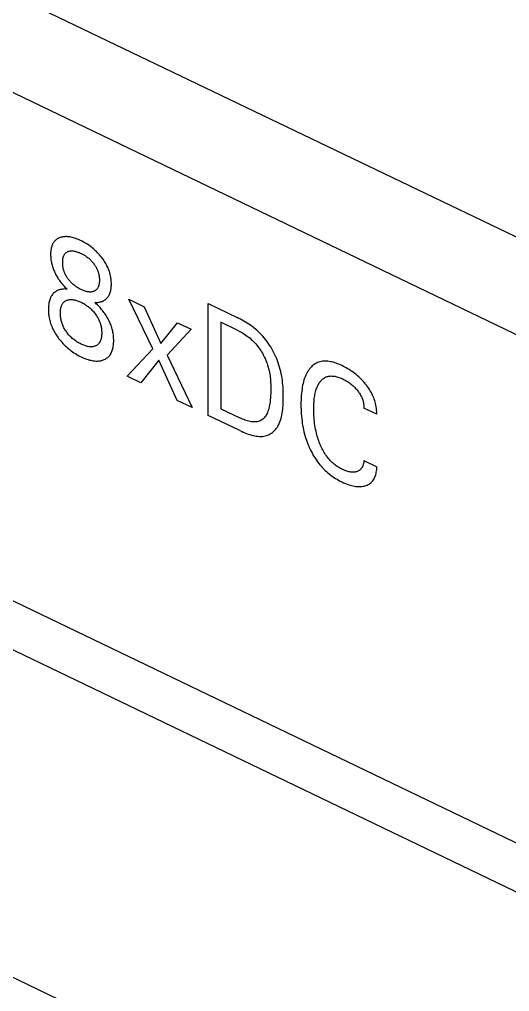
# Model space of a CAD drawing. Extents: x 0 to 420, y 0 to 297.
# Drawn here: x 180.81 to 188.68, y 165.08 to 180.69 of the extents above; entities that cross this region are included whole.
import ezdxf

# ---------------------------------------------------------------- set-up
doc = ezdxf.new("R2010")
doc.units = 0
doc.header["$LTSCALE"] = 23.1
doc.layers.add('40000_ISO', color=7, linetype='CONTINUOUS')

msp = doc.modelspace()

# ---------------------------------------------------------------- linework, layer by layer
at = {"layer": '40000_ISO', "color": 7, "linetype": 'CONTINUOUS'}
for p, q in [((210.729, 166.647), (157.318, 192.32)), ((210.089, 165.387), (156.678, 191.06)), ((210.089, 157.221), (156.678, 182.895)), ((209.769, 156.591), (156.358, 182.265)), ((151.879, 179.159), (205.29, 153.486)), ((181.504, 177.197), (181.49, 177.195)), ((181.518, 177.199), (181.504, 177.197)), ((181.532, 177.2), (181.518, 177.199)), ((181.546, 177.201), (181.532, 177.2)), ((181.561, 177.201), (181.546, 177.201)), ((181.578, 177.2), (181.561, 177.201)), ((181.596, 177.198), (181.578, 177.2)), ((181.615, 177.196), (181.596, 177.198)), ((181.633, 177.192), (181.615, 177.196)), ((181.324, 177.043), (181.32, 177.03)), ((181.328, 177.055), (181.324, 177.043)), ((181.333, 177.067), (181.328, 177.055)), ((181.338, 177.078), (181.333, 177.067)), ((181.343, 177.089), (181.338, 177.078)), ((181.349, 177.099), (181.343, 177.089)), ((181.355, 177.109), (181.349, 177.099)), ((181.362, 177.118), (181.355, 177.109)), ((181.369, 177.127), (181.362, 177.118)), ((181.377, 177.135), (181.369, 177.127)), ((181.385, 177.143), (181.377, 177.135)), ((181.393, 177.151), (181.385, 177.143)), ((181.403, 177.158), (181.393, 177.151)), ((181.412, 177.164), (181.403, 177.158)), ((181.422, 177.17), (181.412, 177.164)), ((181.432, 177.175), (181.422, 177.17)), ((181.442, 177.18), (181.432, 177.175)), ((181.453, 177.184), (181.442, 177.18)), ((181.464, 177.188), (181.453, 177.184)), ((181.477, 177.191), (181.464, 177.188)), ((181.49, 177.195), (181.477, 177.191)), ((181.652, 177.188), (181.633, 177.192)), ((181.671, 177.183), (181.652, 177.188)), ((181.691, 177.177), (181.671, 177.183)), ((181.712, 177.171), (181.691, 177.177)), ((181.732, 177.163), (181.712, 177.171)), ((181.753, 177.155), (181.732, 177.163)), ((181.774, 177.146), (181.753, 177.155)), ((181.795, 177.136), (181.774, 177.146)), ((181.815, 177.126), (181.795, 177.136)), ((181.836, 177.115), (181.815, 177.126)), ((181.857, 177.103), (181.836, 177.115)), ((181.877, 177.091), (181.857, 177.103)), ((181.898, 177.078), (181.877, 177.091)), ((181.918, 177.064), (181.898, 177.078)), ((181.937, 177.051), (181.918, 177.064)), ((181.956, 177.037), (181.937, 177.051)), ((181.308, 176.958), (181.307, 176.943)), ((181.307, 176.943), (181.307, 176.928)), ((181.307, 176.928), (181.307, 176.912)), ((181.307, 176.912), (181.307, 176.895)), ((181.307, 176.895), (181.308, 176.879)), ((181.31, 176.973), (181.308, 176.958)), ((181.312, 176.988), (181.31, 176.973)), ((181.314, 177.002), (181.312, 176.988)), ((181.317, 177.016), (181.314, 177.002)), ((181.32, 177.03), (181.317, 177.016)), ((181.512, 176.879), (181.515, 176.887)), ((181.515, 176.887), (181.519, 176.895)), ((181.519, 176.895), (181.522, 176.903)), ((181.522, 176.903), (181.526, 176.91)), ((181.526, 176.91), (181.531, 176.917)), ((181.531, 176.917), (181.535, 176.923)), ((181.535, 176.923), (181.54, 176.93)), ((181.54, 176.93), (181.546, 176.936)), ((181.546, 176.936), (181.553, 176.942)), ((181.553, 176.942), (181.56, 176.947)), ((181.56, 176.947), (181.567, 176.952)), ((181.567, 176.952), (181.575, 176.957)), ((181.575, 176.957), (181.583, 176.96)), ((181.583, 176.96), (181.591, 176.964)), ((181.591, 176.964), (181.6, 176.967)), ((181.6, 176.967), (181.61, 176.969)), ((181.61, 176.969), (181.619, 176.971)), ((181.619, 176.971), (181.629, 176.972)), ((181.629, 176.972), (181.639, 176.973)), ((181.639, 176.973), (181.649, 176.973)), ((181.649, 176.973), (181.66, 176.972)), ((181.66, 176.972), (181.671, 176.971)), ((181.671, 176.971), (181.682, 176.97)), ((181.682, 176.97), (181.694, 176.968)), ((181.694, 176.968), (181.705, 176.965)), ((181.705, 176.965), (181.717, 176.962)), ((181.717, 176.962), (181.73, 176.958)), ((181.73, 176.958), (181.743, 176.954)), ((181.743, 176.954), (181.756, 176.949)), ((181.756, 176.949), (181.768, 176.944)), ((181.768, 176.944), (181.782, 176.938)), ((181.782, 176.938), (181.795, 176.932)), ((181.795, 176.932), (181.808, 176.926)), ((181.808, 176.926), (181.821, 176.919)), ((181.821, 176.919), (181.834, 176.912)), ((181.834, 176.912), (181.847, 176.904)), ((181.847, 176.904), (181.859, 176.896)), ((181.859, 176.896), (181.872, 176.887)), ((181.872, 176.887), (181.884, 176.879)), ((181.974, 177.023), (181.956, 177.037)), ((181.993, 177.008), (181.974, 177.023)), ((182.011, 176.992), (181.993, 177.008)), ((182.029, 176.976), (182.011, 176.992)), ((182.045, 176.96), (182.029, 176.976)), ((182.062, 176.943), (182.045, 176.96)), ((182.078, 176.925), (182.062, 176.943)), ((182.094, 176.907), (182.078, 176.925)), ((182.11, 176.889), (182.094, 176.907)), ((182.125, 176.87), (182.11, 176.889)), ((181.308, 176.879), (181.309, 176.862)), ((181.309, 176.862), (181.31, 176.845)), ((181.31, 176.845), (181.312, 176.827)), ((181.312, 176.827), (181.315, 176.81)), ((181.315, 176.81), (181.318, 176.792)), ((181.318, 176.792), (181.322, 176.774)), ((181.322, 176.774), (181.326, 176.758)), ((181.326, 176.758), (181.33, 176.741)), ((181.33, 176.741), (181.335, 176.724)), ((181.5, 176.812), (181.501, 176.824)), ((181.5, 176.799), (181.5, 176.812)), ((181.5, 176.786), (181.5, 176.799)), ((181.5, 176.773), (181.5, 176.786)), ((181.5, 176.76), (181.5, 176.773)), ((181.501, 176.747), (181.5, 176.76)), ((181.501, 176.824), (181.503, 176.836)), ((181.503, 176.733), (181.501, 176.747)), ((181.503, 176.836), (181.505, 176.848)), ((181.504, 176.719), (181.503, 176.733)), ((181.505, 176.848), (181.507, 176.859)), ((181.507, 176.859), (181.51, 176.87)), ((181.51, 176.87), (181.512, 176.879)), ((181.884, 176.879), (181.895, 176.871)), ((181.895, 176.871), (181.907, 176.862)), ((181.907, 176.862), (181.918, 176.853)), ((181.918, 176.853), (181.929, 176.843)), ((181.929, 176.843), (181.94, 176.833)), ((181.94, 176.833), (181.95, 176.823)), ((181.95, 176.823), (181.96, 176.813)), ((181.96, 176.813), (181.97, 176.802)), ((181.97, 176.802), (181.98, 176.791)), ((181.98, 176.791), (181.989, 176.78)), ((181.989, 176.78), (181.998, 176.768)), ((181.998, 176.768), (181.999, 176.766)), ((181.999, 176.766), (182.007, 176.755)), ((182.007, 176.755), (182.015, 176.744)), ((182.015, 176.744), (182.023, 176.732)), ((182.023, 176.732), (182.03, 176.721)), ((182.137, 176.854), (182.125, 176.87)), ((182.149, 176.837), (182.137, 176.854)), ((182.161, 176.821), (182.149, 176.837)), ((182.172, 176.804), (182.161, 176.821)), ((182.183, 176.786), (182.172, 176.804)), ((182.193, 176.769), (182.183, 176.786)), ((182.203, 176.751), (182.193, 176.769)), ((182.212, 176.734), (182.203, 176.751)), ((182.221, 176.716), (182.212, 176.734)), ((181.335, 176.724), (181.34, 176.707)), ((181.34, 176.707), (181.346, 176.69)), ((181.346, 176.69), (181.352, 176.674)), ((181.352, 176.674), (181.359, 176.657)), ((181.359, 176.657), (181.366, 176.64)), ((181.366, 176.64), (181.374, 176.623)), ((181.374, 176.623), (181.383, 176.606)), ((181.383, 176.606), (181.391, 176.59)), ((181.391, 176.59), (181.401, 176.573)), ((181.401, 176.573), (181.41, 176.557)), ((181.507, 176.705), (181.504, 176.719)), ((181.51, 176.691), (181.507, 176.705)), ((181.512, 176.68), (181.51, 176.691)), ((181.515, 176.669), (181.512, 176.68)), ((181.518, 176.658), (181.515, 176.669)), ((181.522, 176.647), (181.518, 176.658)), ((181.526, 176.636), (181.522, 176.647)), ((181.53, 176.624), (181.526, 176.636)), ((181.535, 176.613), (181.53, 176.624)), ((181.54, 176.602), (181.535, 176.613)), ((181.546, 176.59), (181.54, 176.602)), ((181.552, 176.578), (181.546, 176.59)), ((181.559, 176.565), (181.552, 176.578)), ((182.03, 176.721), (182.036, 176.709)), ((182.036, 176.709), (182.043, 176.697)), ((182.043, 176.697), (182.049, 176.685)), ((182.049, 176.685), (182.054, 176.674)), ((182.054, 176.674), (182.059, 176.663)), ((182.059, 176.663), (182.063, 176.652)), ((182.063, 176.652), (182.067, 176.641)), ((182.067, 176.641), (182.07, 176.63)), ((182.07, 176.63), (182.074, 176.619)), ((182.074, 176.619), (182.077, 176.608)), ((182.077, 176.608), (182.079, 176.597)), ((182.079, 176.597), (182.082, 176.583)), ((182.082, 176.583), (182.085, 176.569)), ((182.229, 176.698), (182.221, 176.716)), ((182.236, 176.68), (182.229, 176.698)), ((182.243, 176.662), (182.236, 176.68)), ((182.25, 176.645), (182.243, 176.662)), ((182.255, 176.627), (182.25, 176.645)), ((182.26, 176.609), (182.255, 176.627)), ((182.265, 176.591), (182.26, 176.609)), ((182.269, 176.572), (182.265, 176.591)), ((182.273, 176.553), (182.269, 176.572)), ((181.41, 176.557), (181.42, 176.541)), ((181.42, 176.541), (181.43, 176.525)), ((181.43, 176.525), (181.441, 176.509)), ((181.441, 176.509), (181.451, 176.495)), ((181.451, 176.495), (181.461, 176.481)), ((181.461, 176.481), (181.472, 176.467)), ((181.472, 176.467), (181.482, 176.454)), ((181.482, 176.454), (181.493, 176.441)), ((181.493, 176.441), (181.504, 176.429)), ((181.504, 176.429), (181.515, 176.416)), ((181.515, 176.416), (181.526, 176.404)), ((181.566, 176.553), (181.559, 176.565)), ((181.574, 176.542), (181.566, 176.553)), ((181.582, 176.53), (181.574, 176.542)), ((181.59, 176.519), (181.582, 176.53)), ((181.599, 176.507), (181.59, 176.519)), ((181.608, 176.495), (181.599, 176.507)), ((181.618, 176.484), (181.608, 176.495)), ((181.628, 176.473), (181.618, 176.484)), ((181.638, 176.463), (181.628, 176.473)), ((181.648, 176.453), (181.638, 176.463)), ((181.659, 176.442), (181.648, 176.453)), ((181.67, 176.432), (181.659, 176.442)), ((181.682, 176.423), (181.67, 176.432)), ((181.693, 176.414), (181.682, 176.423)), ((182.079, 176.418), (182.077, 176.409)), ((182.082, 176.429), (182.079, 176.418)), ((182.085, 176.44), (182.082, 176.429)), ((182.085, 176.569), (182.086, 176.555)), ((182.086, 176.452), (182.085, 176.44)), ((182.086, 176.555), (182.088, 176.542)), ((182.088, 176.465), (182.086, 176.452)), ((182.088, 176.542), (182.089, 176.529)), ((182.089, 176.477), (182.088, 176.465)), ((182.089, 176.529), (182.089, 176.516)), ((182.089, 176.516), (182.09, 176.503)), ((182.09, 176.503), (182.089, 176.49)), ((182.089, 176.49), (182.089, 176.477)), ((182.276, 176.534), (182.273, 176.553)), ((182.278, 176.516), (182.276, 176.534)), ((182.28, 176.497), (182.278, 176.516)), ((182.281, 176.479), (182.28, 176.497)), ((182.282, 176.461), (182.281, 176.479)), ((182.281, 176.406), (182.282, 176.424)), ((182.282, 176.443), (182.282, 176.461)), ((182.282, 176.424), (182.282, 176.443)), ((181.335, 176.27), (181.326, 176.258)), ((181.344, 176.281), (181.335, 176.27)), ((181.355, 176.292), (181.344, 176.281)), ((181.366, 176.302), (181.355, 176.292)), ((181.377, 176.311), (181.366, 176.302)), ((181.389, 176.32), (181.377, 176.311)), ((181.402, 176.327), (181.389, 176.32)), ((181.415, 176.334), (181.402, 176.327)), ((181.43, 176.341), (181.415, 176.334)), ((181.446, 176.347), (181.43, 176.341)), ((181.462, 176.352), (181.446, 176.347)), ((181.479, 176.355), (181.462, 176.352)), ((181.497, 176.358), (181.479, 176.355)), ((181.515, 176.36), (181.497, 176.358)), ((181.534, 176.361), (181.515, 176.36)), ((181.526, 176.404), (181.537, 176.392)), ((181.553, 176.36), (181.534, 176.361)), ((181.537, 176.392), (181.549, 176.381)), ((181.549, 176.381), (181.561, 176.37)), ((181.572, 176.359), (181.553, 176.36)), ((181.561, 176.37), (181.572, 176.359)), ((181.705, 176.405), (181.693, 176.414)), ((181.716, 176.397), (181.705, 176.405)), ((181.729, 176.388), (181.716, 176.397)), ((181.742, 176.38), (181.729, 176.388)), ((181.755, 176.372), (181.742, 176.38)), ((181.768, 176.365), (181.755, 176.372)), ((181.781, 176.358), (181.768, 176.365)), ((181.795, 176.352), (181.781, 176.358)), ((181.808, 176.346), (181.795, 176.352)), ((181.821, 176.34), (181.808, 176.346)), ((181.834, 176.335), (181.821, 176.34)), ((181.847, 176.33), (181.834, 176.335)), ((181.86, 176.325), (181.847, 176.33)), ((181.873, 176.322), (181.86, 176.325)), ((181.885, 176.319), (181.873, 176.322)), ((181.896, 176.316), (181.885, 176.319)), ((181.908, 176.314), (181.896, 176.316)), ((181.919, 176.313), (181.908, 176.314)), ((181.93, 176.312), (181.919, 176.313)), ((181.941, 176.312), (181.93, 176.312)), ((181.951, 176.312), (181.941, 176.312)), ((181.961, 176.313), (181.951, 176.312)), ((181.971, 176.314), (181.961, 176.313)), ((181.981, 176.316), (181.971, 176.314)), ((181.99, 176.319), (181.981, 176.316)), ((181.999, 176.322), (181.99, 176.319)), ((182.007, 176.326), (181.999, 176.322)), ((182.015, 176.33), (182.007, 176.326)), ((182.023, 176.334), (182.015, 176.33)), ((182.03, 176.339), (182.023, 176.334)), ((182.037, 176.345), (182.03, 176.339)), ((182.043, 176.351), (182.037, 176.345)), ((182.049, 176.357), (182.043, 176.351)), ((182.054, 176.364), (182.049, 176.357)), ((182.059, 176.37), (182.054, 176.364)), ((182.063, 176.377), (182.059, 176.37)), ((182.067, 176.385), (182.063, 176.377)), ((182.071, 176.393), (182.067, 176.385)), ((182.074, 176.401), (182.071, 176.393)), ((182.077, 176.409), (182.074, 176.401)), ((182.239, 176.251), (182.246, 176.263)), ((182.246, 176.263), (182.252, 176.276)), ((182.252, 176.276), (182.258, 176.29)), ((182.258, 176.29), (182.263, 176.304)), ((182.263, 176.304), (182.267, 176.319)), ((182.267, 176.319), (182.272, 176.335)), ((182.272, 176.335), (182.275, 176.352)), ((182.275, 176.352), (182.278, 176.37)), ((182.278, 176.37), (182.28, 176.388)), ((182.28, 176.388), (182.281, 176.406)), ((181.275, 176.117), (181.273, 176.098)), ((181.278, 176.136), (181.275, 176.117)), ((181.282, 176.154), (181.278, 176.136)), ((181.286, 176.171), (181.282, 176.154)), ((181.291, 176.187), (181.286, 176.171)), ((181.297, 176.203), (181.291, 176.187)), ((181.303, 176.217), (181.297, 176.203)), ((181.31, 176.232), (181.303, 176.217)), ((181.317, 176.245), (181.31, 176.232)), ((181.326, 176.258), (181.317, 176.245)), ((181.482, 176.092), (181.486, 176.103)), ((181.486, 176.103), (181.491, 176.112)), ((181.491, 176.112), (181.496, 176.122)), ((181.496, 176.122), (181.502, 176.131)), ((181.502, 176.131), (181.508, 176.139)), ((181.508, 176.139), (181.515, 176.146)), ((181.515, 176.146), (181.523, 176.153)), ((181.523, 176.153), (181.53, 176.16)), ((181.53, 176.16), (181.538, 176.165)), ((181.538, 176.165), (181.547, 176.171)), ((181.547, 176.171), (181.556, 176.175)), ((181.556, 176.175), (181.565, 176.179)), ((181.565, 176.179), (181.575, 176.183)), ((181.575, 176.183), (181.586, 176.186)), ((181.586, 176.186), (181.597, 176.188)), ((181.597, 176.188), (181.608, 176.19)), ((181.608, 176.19), (181.619, 176.191)), ((181.619, 176.191), (181.631, 176.192)), ((181.631, 176.192), (181.643, 176.192)), ((181.643, 176.192), (181.655, 176.191)), ((181.655, 176.191), (181.668, 176.189)), ((181.668, 176.189), (181.681, 176.187)), ((181.681, 176.187), (181.694, 176.184)), ((181.694, 176.184), (181.707, 176.181)), ((181.707, 176.181), (181.721, 176.177)), ((181.721, 176.177), (181.736, 176.172)), ((181.736, 176.172), (181.751, 176.167)), ((181.751, 176.167), (181.765, 176.161)), ((181.765, 176.161), (181.78, 176.155)), ((181.78, 176.155), (181.795, 176.148)), ((181.795, 176.148), (181.809, 176.141)), ((181.809, 176.141), (181.824, 176.133)), ((181.824, 176.133), (181.839, 176.125)), ((181.839, 176.125), (181.854, 176.116)), ((181.854, 176.116), (181.868, 176.107)), ((181.868, 176.107), (181.883, 176.097)), ((182.031, 176.132), (182.017, 176.144)), ((182.017, 176.144), (182.033, 176.144)), ((182.045, 176.119), (182.031, 176.132)), ((182.033, 176.144), (182.048, 176.144)), ((182.059, 176.105), (182.045, 176.119)), ((182.048, 176.144), (182.064, 176.145)), ((182.073, 176.091), (182.059, 176.105)), ((182.064, 176.145), (182.079, 176.147)), ((182.079, 176.147), (182.093, 176.149)), ((182.093, 176.149), (182.107, 176.153)), ((182.107, 176.153), (182.121, 176.157)), ((182.121, 176.157), (182.135, 176.162)), ((182.135, 176.162), (182.148, 176.168)), ((182.148, 176.168), (182.16, 176.174)), ((182.16, 176.174), (182.172, 176.181)), ((182.172, 176.181), (182.183, 176.189)), ((182.183, 176.189), (182.194, 176.197)), ((182.194, 176.197), (182.204, 176.207)), ((182.204, 176.207), (182.214, 176.217)), ((182.214, 176.217), (182.223, 176.227)), ((182.223, 176.227), (182.231, 176.239)), ((182.231, 176.239), (182.239, 176.251)), ((182.946, 175.399), (182.562, 176.195)), ((182.562, 176.195), (182.81, 176.076)), ((183.839, 174.33), (183.839, 176.126)), ((183.839, 176.126), (184.305, 175.902)), ((181.271, 176.059), (181.27, 176.038)), ((181.27, 176.038), (181.27, 176.019)), ((181.27, 176.019), (181.271, 175.999)), ((181.273, 176.098), (181.271, 176.078)), ((181.271, 176.078), (181.271, 176.059)), ((181.271, 175.999), (181.272, 175.979)), ((181.272, 175.979), (181.274, 175.958)), ((181.274, 175.958), (181.277, 175.938)), ((181.463, 175.99), (181.464, 176.004)), ((181.463, 175.975), (181.463, 175.99)), ((181.463, 175.96), (181.463, 175.975)), ((181.464, 175.945), (181.463, 175.96)), ((181.464, 176.004), (181.465, 176.018)), ((181.465, 176.018), (181.467, 176.032)), ((181.467, 176.032), (181.469, 176.045)), ((181.469, 176.045), (181.471, 176.058)), ((181.471, 176.058), (181.474, 176.071)), ((181.474, 176.071), (181.478, 176.082)), ((181.478, 176.082), (181.482, 176.092)), ((181.883, 176.097), (181.896, 176.087)), ((181.896, 176.087), (181.909, 176.078)), ((181.909, 176.078), (181.922, 176.067)), ((181.922, 176.067), (181.935, 176.056)), ((181.935, 176.056), (181.947, 176.045)), ((181.947, 176.045), (181.959, 176.034)), ((181.959, 176.034), (181.971, 176.022)), ((181.971, 176.022), (181.982, 176.01)), ((181.982, 176.01), (181.993, 175.998)), ((181.993, 175.998), (182.004, 175.985)), ((182.004, 175.985), (182.015, 175.972)), ((182.015, 175.972), (182.025, 175.958)), ((182.025, 175.958), (182.034, 175.945)), ((182.087, 176.077), (182.073, 176.091)), ((182.1, 176.062), (182.087, 176.077)), ((182.113, 176.048), (182.1, 176.062)), ((182.126, 176.032), (182.113, 176.048)), ((182.139, 176.017), (182.126, 176.032)), ((182.151, 176.001), (182.139, 176.017)), ((182.163, 175.984), (182.151, 176.001)), ((182.175, 175.968), (182.163, 175.984)), ((182.187, 175.951), (182.175, 175.968)), ((182.198, 175.934), (182.187, 175.951)), ((182.81, 176.076), (183.076, 175.486)), ((181.277, 175.938), (181.28, 175.917)), ((181.28, 175.917), (181.284, 175.896)), ((181.284, 175.896), (181.288, 175.875)), ((181.288, 175.875), (181.294, 175.852)), ((181.294, 175.852), (181.3, 175.83)), ((181.3, 175.83), (181.307, 175.808)), ((181.307, 175.808), (181.315, 175.785)), ((181.465, 175.929), (181.464, 175.945)), ((181.466, 175.914), (181.465, 175.929)), ((181.468, 175.898), (181.466, 175.914)), ((181.471, 175.882), (181.468, 175.898)), ((181.474, 175.866), (181.471, 175.882)), ((181.477, 175.852), (181.474, 175.866)), ((181.481, 175.837), (181.477, 175.852)), ((181.485, 175.823), (181.481, 175.837)), ((181.49, 175.808), (181.485, 175.823)), ((181.495, 175.793), (181.49, 175.808)), ((181.501, 175.779), (181.495, 175.793)), ((182.034, 175.945), (182.043, 175.932)), ((182.043, 175.932), (182.052, 175.919)), ((182.052, 175.919), (182.06, 175.905)), ((182.06, 175.905), (182.068, 175.892)), ((182.068, 175.892), (182.075, 175.878)), ((182.075, 175.878), (182.082, 175.864)), ((182.082, 175.864), (182.087, 175.851)), ((182.087, 175.851), (182.093, 175.839)), ((182.093, 175.839), (182.097, 175.826)), ((182.097, 175.826), (182.102, 175.813)), ((182.102, 175.813), (182.106, 175.801)), ((182.106, 175.801), (182.11, 175.788)), ((182.208, 175.916), (182.198, 175.934)), ((182.219, 175.899), (182.208, 175.916)), ((182.229, 175.881), (182.219, 175.899)), ((182.238, 175.863), (182.229, 175.881)), ((182.247, 175.845), (182.238, 175.863)), ((182.256, 175.827), (182.247, 175.845)), ((182.263, 175.809), (182.256, 175.827)), ((182.271, 175.791), (182.263, 175.809)), ((182.278, 175.772), (182.271, 175.791)), ((183.076, 175.486), (183.346, 175.819)), ((183.346, 175.819), (183.563, 175.714)), ((184.04, 175.826), (184.04, 174.437)), ((184.305, 175.699), (184.04, 175.826)), ((184.331, 175.889), (184.305, 175.902)), ((184.358, 175.876), (184.331, 175.889)), ((184.385, 175.861), (184.358, 175.876)), ((184.412, 175.846), (184.385, 175.861)), ((184.438, 175.83), (184.412, 175.846)), ((184.465, 175.814), (184.438, 175.83)), ((184.492, 175.796), (184.465, 175.814)), ((184.518, 175.778), (184.492, 175.796)), ((181.315, 175.785), (181.324, 175.763)), ((181.324, 175.763), (181.333, 175.74)), ((181.333, 175.74), (181.343, 175.718)), ((181.343, 175.718), (181.353, 175.699)), ((181.353, 175.699), (181.363, 175.679)), ((181.363, 175.679), (181.374, 175.66)), ((181.374, 175.66), (181.385, 175.641)), ((181.385, 175.641), (181.397, 175.623)), ((181.508, 175.764), (181.501, 175.779)), ((181.514, 175.75), (181.508, 175.764)), ((181.521, 175.736), (181.514, 175.75)), ((181.529, 175.722), (181.521, 175.736)), ((181.537, 175.708), (181.529, 175.722)), ((181.545, 175.695), (181.537, 175.708)), ((181.554, 175.682), (181.545, 175.695)), ((181.563, 175.668), (181.554, 175.682)), ((181.565, 175.665), (181.563, 175.668)), ((181.575, 175.652), (181.565, 175.665)), ((181.585, 175.64), (181.575, 175.652)), ((181.596, 175.627), (181.585, 175.64)), ((182.11, 175.788), (182.113, 175.775)), ((182.113, 175.775), (182.116, 175.763)), ((182.116, 175.763), (182.119, 175.747)), ((182.119, 175.747), (182.122, 175.732)), ((182.122, 175.732), (182.124, 175.716)), ((182.124, 175.716), (182.125, 175.701)), ((182.125, 175.701), (182.126, 175.686)), ((182.126, 175.686), (182.127, 175.671)), ((182.127, 175.641), (182.126, 175.626)), ((182.127, 175.671), (182.127, 175.656)), ((182.127, 175.656), (182.127, 175.641)), ((182.284, 175.754), (182.278, 175.772)), ((182.29, 175.736), (182.284, 175.754)), ((182.295, 175.718), (182.29, 175.736)), ((182.3, 175.7), (182.295, 175.718)), ((182.304, 175.682), (182.3, 175.7)), ((182.308, 175.663), (182.304, 175.682)), ((182.311, 175.644), (182.308, 175.663)), ((182.314, 175.625), (182.311, 175.644)), ((183.563, 175.714), (183.178, 175.3)), ((184.305, 175.699), (184.325, 175.689)), ((184.325, 175.689), (184.346, 175.678)), ((184.346, 175.678), (184.367, 175.666)), ((184.367, 175.666), (184.388, 175.655)), ((184.388, 175.655), (184.409, 175.642)), ((184.409, 175.642), (184.429, 175.629)), ((184.544, 175.759), (184.518, 175.778)), ((184.57, 175.739), (184.544, 175.759)), ((184.596, 175.718), (184.57, 175.739)), ((184.621, 175.697), (184.596, 175.718)), ((184.645, 175.675), (184.621, 175.697)), ((184.669, 175.651), (184.645, 175.675)), ((184.693, 175.627), (184.669, 175.651)), ((181.397, 175.623), (181.409, 175.604)), ((181.409, 175.604), (181.422, 175.586)), ((181.422, 175.586), (181.435, 175.568)), ((181.435, 175.568), (181.451, 175.547)), ((181.451, 175.547), (181.468, 175.527)), ((181.468, 175.527), (181.485, 175.507)), ((181.485, 175.507), (181.503, 175.487)), ((181.503, 175.487), (181.521, 175.468)), ((181.606, 175.615), (181.596, 175.627)), ((181.617, 175.603), (181.606, 175.615)), ((181.629, 175.592), (181.617, 175.603)), ((181.641, 175.58), (181.629, 175.592)), ((181.654, 175.568), (181.641, 175.58)), ((181.666, 175.557), (181.654, 175.568)), ((181.679, 175.547), (181.666, 175.557)), ((181.693, 175.537), (181.679, 175.547)), ((181.706, 175.527), (181.693, 175.537)), ((181.72, 175.518), (181.706, 175.527)), ((181.735, 175.508), (181.72, 175.518)), ((181.75, 175.499), (181.735, 175.508)), ((181.765, 175.491), (181.75, 175.499)), ((181.78, 175.483), (181.765, 175.491)), ((181.795, 175.476), (181.78, 175.483)), ((182.075, 175.48), (182.068, 175.473)), ((182.082, 175.488), (182.075, 175.48)), ((182.089, 175.496), (182.082, 175.488)), ((182.094, 175.505), (182.089, 175.496)), ((182.1, 175.515), (182.094, 175.505)), ((182.104, 175.525), (182.1, 175.515)), ((182.109, 175.536), (182.104, 175.525)), ((182.113, 175.547), (182.109, 175.536)), ((182.116, 175.558), (182.113, 175.547)), ((182.119, 175.571), (182.116, 175.558)), ((182.122, 175.584), (182.119, 175.571)), ((182.124, 175.598), (182.122, 175.584)), ((182.125, 175.612), (182.124, 175.598)), ((182.126, 175.626), (182.125, 175.612)), ((182.316, 175.607), (182.314, 175.625)), ((182.318, 175.588), (182.316, 175.607)), ((182.319, 175.57), (182.318, 175.588)), ((182.318, 175.476), (182.319, 175.495)), ((182.32, 175.552), (182.319, 175.57)), ((182.319, 175.495), (182.32, 175.514)), ((182.32, 175.534), (182.32, 175.552)), ((182.32, 175.514), (182.32, 175.534)), ((184.429, 175.629), (184.45, 175.615)), ((184.45, 175.615), (184.47, 175.6)), ((184.47, 175.6), (184.491, 175.585)), ((184.491, 175.585), (184.511, 175.569)), ((184.511, 175.569), (184.53, 175.552)), ((184.53, 175.552), (184.549, 175.535)), ((184.549, 175.535), (184.568, 175.517)), ((184.568, 175.517), (184.586, 175.498)), ((184.586, 175.498), (184.604, 175.479)), ((184.604, 175.479), (184.621, 175.459)), ((184.716, 175.602), (184.693, 175.627)), ((184.739, 175.575), (184.716, 175.602)), ((184.761, 175.548), (184.739, 175.575)), ((184.783, 175.519), (184.761, 175.548)), ((184.803, 175.49), (184.783, 175.519)), ((184.823, 175.46), (184.803, 175.49)), ((181.521, 175.468), (181.539, 175.45)), ((181.539, 175.45), (181.559, 175.431)), ((181.559, 175.431), (181.578, 175.414)), ((181.578, 175.414), (181.598, 175.397)), ((181.598, 175.397), (181.618, 175.381)), ((181.618, 175.381), (181.639, 175.366)), ((181.639, 175.366), (181.659, 175.351)), ((181.659, 175.351), (181.681, 175.336)), ((181.681, 175.336), (181.704, 175.322)), ((181.704, 175.322), (181.726, 175.308)), ((181.809, 175.469), (181.795, 175.476)), ((181.824, 175.462), (181.809, 175.469)), ((181.839, 175.456), (181.824, 175.462)), ((181.854, 175.451), (181.839, 175.456)), ((181.869, 175.446), (181.854, 175.451)), ((181.883, 175.442), (181.869, 175.446)), ((181.897, 175.439), (181.883, 175.442)), ((181.91, 175.436), (181.897, 175.439)), ((181.923, 175.434), (181.91, 175.436)), ((181.935, 175.433), (181.923, 175.434)), ((181.948, 175.432), (181.935, 175.433)), ((181.96, 175.432), (181.948, 175.432)), ((181.972, 175.433), (181.96, 175.432)), ((181.983, 175.434), (181.972, 175.433)), ((181.995, 175.436), (181.983, 175.434)), ((182.005, 175.439), (181.995, 175.436)), ((182.016, 175.442), (182.005, 175.439)), ((182.026, 175.446), (182.016, 175.442)), ((182.035, 175.45), (182.026, 175.446)), ((182.044, 175.455), (182.035, 175.45)), ((182.053, 175.461), (182.044, 175.455)), ((182.061, 175.466), (182.053, 175.461)), ((182.068, 175.473), (182.061, 175.466)), ((182.272, 175.318), (182.279, 175.33)), ((182.279, 175.33), (182.285, 175.344)), ((182.285, 175.344), (182.291, 175.358)), ((182.291, 175.358), (182.297, 175.372)), ((182.297, 175.372), (182.302, 175.387)), ((182.302, 175.387), (182.306, 175.404)), ((182.306, 175.404), (182.31, 175.421)), ((182.31, 175.421), (182.313, 175.439)), ((182.313, 175.439), (182.316, 175.457)), ((182.316, 175.457), (182.318, 175.476)), ((182.534, 174.958), (182.946, 175.399)), ((184.621, 175.459), (184.637, 175.438)), ((184.637, 175.438), (184.653, 175.417)), ((184.653, 175.417), (184.668, 175.396)), ((184.668, 175.396), (184.682, 175.374)), ((184.682, 175.374), (184.696, 175.351)), ((184.696, 175.351), (184.71, 175.328)), ((184.71, 175.328), (184.722, 175.305)), ((184.842, 175.43), (184.823, 175.46)), ((184.86, 175.399), (184.842, 175.43)), ((184.878, 175.368), (184.86, 175.399)), ((184.894, 175.336), (184.878, 175.368)), ((184.91, 175.304), (184.894, 175.336)), ((181.726, 175.308), (181.749, 175.295)), ((181.749, 175.295), (181.772, 175.283)), ((181.772, 175.283), (181.795, 175.272)), ((181.795, 175.272), (181.817, 175.261)), ((181.817, 175.261), (181.84, 175.252)), ((181.84, 175.252), (181.863, 175.242)), ((181.863, 175.242), (181.885, 175.234)), ((181.885, 175.234), (181.908, 175.227)), ((181.908, 175.227), (181.93, 175.22)), ((181.93, 175.22), (181.951, 175.215)), ((181.951, 175.215), (181.971, 175.211)), ((181.971, 175.211), (181.991, 175.208)), ((181.991, 175.208), (182.011, 175.205)), ((182.011, 175.205), (182.031, 175.204)), ((182.031, 175.204), (182.041, 175.204)), ((182.041, 175.204), (182.05, 175.203)), ((182.05, 175.203), (182.066, 175.204)), ((182.066, 175.204), (182.082, 175.205)), ((182.082, 175.205), (182.097, 175.207)), ((182.097, 175.207), (182.112, 175.209)), ((182.112, 175.209), (182.126, 175.213)), ((182.126, 175.213), (182.14, 175.217)), ((182.14, 175.217), (182.154, 175.221)), ((182.154, 175.221), (182.167, 175.227)), ((182.167, 175.227), (182.18, 175.233)), ((182.18, 175.233), (182.192, 175.239)), ((182.192, 175.239), (182.204, 175.247)), ((182.204, 175.247), (182.215, 175.255)), ((182.215, 175.255), (182.226, 175.263)), ((182.226, 175.263), (182.237, 175.273)), ((182.237, 175.273), (182.246, 175.283)), ((182.246, 175.283), (182.255, 175.294)), ((182.255, 175.294), (182.264, 175.305)), ((182.264, 175.305), (182.272, 175.318)), ((183.047, 175.218), (182.755, 174.851)), ((183.341, 174.57), (183.047, 175.218)), ((183.178, 175.3), (183.579, 174.455)), ((184.722, 175.305), (184.734, 175.282)), ((184.734, 175.282), (184.745, 175.258)), ((184.745, 175.258), (184.756, 175.235)), ((184.756, 175.235), (184.766, 175.211)), ((184.766, 175.211), (184.775, 175.187)), ((184.775, 175.187), (184.784, 175.164)), ((184.924, 175.272), (184.91, 175.304)), ((184.938, 175.24), (184.924, 175.272)), ((184.951, 175.208), (184.938, 175.24)), ((184.963, 175.175), (184.951, 175.208)), ((184.975, 175.139), (184.963, 175.175)), ((185.577, 175.17), (185.559, 175.16)), ((185.595, 175.178), (185.577, 175.17)), ((185.614, 175.185), (185.595, 175.178)), ((185.633, 175.191), (185.614, 175.185)), ((185.653, 175.196), (185.633, 175.191)), ((185.673, 175.199), (185.653, 175.196)), ((185.694, 175.201), (185.673, 175.199)), ((185.716, 175.202), (185.694, 175.201)), ((185.737, 175.202), (185.716, 175.202)), ((185.76, 175.2), (185.737, 175.202)), ((185.782, 175.197), (185.76, 175.2)), ((185.804, 175.193), (185.782, 175.197)), ((185.826, 175.189), (185.804, 175.193)), ((185.849, 175.183), (185.826, 175.189)), ((185.871, 175.176), (185.849, 175.183)), ((185.894, 175.169), (185.871, 175.176)), ((185.917, 175.16), (185.894, 175.169)), ((184.784, 175.164), (184.793, 175.135)), ((184.793, 175.135), (184.802, 175.107)), ((184.802, 175.107), (184.809, 175.078)), ((184.809, 175.078), (184.816, 175.05)), ((184.816, 175.05), (184.822, 175.022)), ((184.822, 175.022), (184.826, 174.995)), ((184.986, 175.104), (184.975, 175.139)), ((184.996, 175.068), (184.986, 175.104)), ((185.004, 175.033), (184.996, 175.068)), ((185.012, 174.998), (185.004, 175.033)), ((185.428, 175.019), (185.416, 174.997)), ((185.44, 175.039), (185.428, 175.019)), ((185.453, 175.059), (185.44, 175.039)), ((185.467, 175.077), (185.453, 175.059)), ((185.482, 175.095), (185.467, 175.077)), ((185.496, 175.11), (185.482, 175.095)), ((185.51, 175.124), (185.496, 175.11)), ((185.526, 175.137), (185.51, 175.124)), ((185.542, 175.149), (185.526, 175.137)), ((185.559, 175.16), (185.542, 175.149)), ((185.939, 175.151), (185.917, 175.16)), ((185.962, 175.141), (185.939, 175.151)), ((185.985, 175.13), (185.962, 175.141)), ((186.014, 175.116), (185.985, 175.13)), ((186.043, 175.101), (186.014, 175.116)), ((186.072, 175.084), (186.043, 175.101)), ((186.101, 175.067), (186.072, 175.084)), ((186.129, 175.048), (186.101, 175.067)), ((186.151, 175.034), (186.129, 175.048)), ((186.173, 175.018), (186.151, 175.034)), ((186.194, 175.002), (186.173, 175.018)), ((182.755, 174.851), (182.534, 174.958)), ((184.826, 174.995), (184.831, 174.967)), ((184.831, 174.967), (184.834, 174.94)), ((184.834, 174.94), (184.837, 174.913)), ((184.837, 174.913), (184.839, 174.886)), ((184.839, 174.886), (184.841, 174.859)), ((184.841, 174.859), (184.842, 174.832)), ((185.019, 174.963), (185.012, 174.998)), ((185.025, 174.928), (185.019, 174.963)), ((185.029, 174.893), (185.025, 174.928)), ((185.034, 174.859), (185.029, 174.893)), ((185.037, 174.824), (185.034, 174.859)), ((185.369, 174.872), (185.362, 174.844)), ((185.377, 174.899), (185.369, 174.872)), ((185.386, 174.926), (185.377, 174.899)), ((185.396, 174.952), (185.386, 174.926)), ((185.406, 174.975), (185.396, 174.952)), ((185.416, 174.997), (185.406, 174.975)), ((185.615, 174.84), (185.623, 174.853)), ((185.623, 174.853), (185.631, 174.866)), ((185.631, 174.866), (185.64, 174.877)), ((185.64, 174.877), (185.649, 174.888)), ((185.649, 174.888), (185.658, 174.898)), ((185.658, 174.898), (185.668, 174.907)), ((185.668, 174.907), (185.678, 174.916)), ((185.678, 174.916), (185.688, 174.924)), ((185.688, 174.924), (185.699, 174.931)), ((185.699, 174.931), (185.711, 174.938)), ((185.711, 174.938), (185.723, 174.944)), ((185.723, 174.944), (185.735, 174.949)), ((185.735, 174.949), (185.747, 174.953)), ((185.747, 174.953), (185.76, 174.957)), ((185.76, 174.957), (185.773, 174.96)), ((185.773, 174.96), (185.786, 174.962)), ((185.786, 174.962), (185.8, 174.963)), ((185.8, 174.963), (185.814, 174.964)), ((185.814, 174.964), (185.828, 174.963)), ((185.828, 174.963), (185.842, 174.963)), ((185.842, 174.963), (185.857, 174.961)), ((185.857, 174.961), (185.873, 174.958)), ((185.873, 174.958), (185.889, 174.955)), ((185.889, 174.955), (185.906, 174.951)), ((185.906, 174.951), (185.922, 174.946)), ((185.922, 174.946), (185.939, 174.941)), ((185.939, 174.941), (185.956, 174.935)), ((185.956, 174.935), (185.973, 174.928)), ((185.973, 174.928), (185.989, 174.921)), ((185.989, 174.921), (186.006, 174.913)), ((186.006, 174.913), (186.023, 174.904)), ((186.023, 174.904), (186.04, 174.895)), ((186.04, 174.895), (186.057, 174.886)), ((186.057, 174.886), (186.074, 174.875)), ((186.074, 174.875), (186.091, 174.864)), ((186.091, 174.864), (186.106, 174.854)), ((186.106, 174.854), (186.121, 174.843)), ((186.215, 174.985), (186.194, 175.002)), ((186.236, 174.968), (186.215, 174.985)), ((186.256, 174.95), (186.236, 174.968)), ((186.275, 174.932), (186.256, 174.95)), ((186.294, 174.914), (186.275, 174.932)), ((186.313, 174.895), (186.294, 174.914)), ((186.331, 174.875), (186.313, 174.895)), ((186.349, 174.855), (186.331, 174.875)), ((186.366, 174.834), (186.349, 174.855)), ((184.842, 174.832), (184.843, 174.806)), ((184.843, 174.806), (184.844, 174.78)), ((184.844, 174.754), (184.843, 174.718)), ((184.843, 174.718), (184.843, 174.684)), ((184.844, 174.78), (184.844, 174.754)), ((185.04, 174.79), (185.037, 174.824)), ((185.042, 174.756), (185.04, 174.79)), ((185.043, 174.723), (185.042, 174.756)), ((185.044, 174.689), (185.043, 174.723)), ((185.34, 174.721), (185.336, 174.686)), ((185.345, 174.756), (185.34, 174.721)), ((185.35, 174.785), (185.345, 174.756)), ((185.355, 174.815), (185.35, 174.785)), ((185.362, 174.844), (185.355, 174.815)), ((185.557, 174.688), (185.562, 174.709)), ((185.562, 174.709), (185.568, 174.729)), ((185.568, 174.729), (185.574, 174.75)), ((185.574, 174.75), (185.581, 174.769)), ((185.581, 174.769), (185.587, 174.784)), ((185.587, 174.784), (185.593, 174.799)), ((185.593, 174.799), (185.6, 174.813)), ((185.6, 174.813), (185.607, 174.827)), ((185.607, 174.827), (185.615, 174.84)), ((186.121, 174.843), (186.137, 174.831)), ((186.137, 174.831), (186.151, 174.818)), ((186.151, 174.818), (186.166, 174.805)), ((186.166, 174.805), (186.18, 174.793)), ((186.18, 174.793), (186.193, 174.779)), ((186.193, 174.779), (186.206, 174.765)), ((186.206, 174.765), (186.219, 174.751)), ((186.219, 174.751), (186.231, 174.736)), ((186.231, 174.736), (186.241, 174.723)), ((186.241, 174.723), (186.251, 174.711)), ((186.251, 174.711), (186.26, 174.698)), ((186.26, 174.698), (186.268, 174.685)), ((186.382, 174.814), (186.366, 174.834)), ((186.398, 174.792), (186.382, 174.814)), ((186.413, 174.771), (186.398, 174.792)), ((186.427, 174.749), (186.413, 174.771)), ((186.441, 174.727), (186.427, 174.749)), ((186.454, 174.704), (186.441, 174.727)), ((186.467, 174.681), (186.454, 174.704)), ((183.579, 174.455), (183.341, 174.57)), ((184.832, 174.55), (184.828, 174.523)), ((184.836, 174.582), (184.832, 174.55)), ((184.839, 174.616), (184.836, 174.582)), ((184.841, 174.65), (184.839, 174.616)), ((184.843, 174.684), (184.841, 174.65)), ((185.043, 174.523), (185.044, 174.556)), ((185.045, 174.656), (185.044, 174.689)), ((185.044, 174.556), (185.045, 174.589)), ((185.045, 174.622), (185.045, 174.656)), ((185.045, 174.589), (185.045, 174.622)), ((185.328, 174.542), (185.327, 174.504)), ((185.329, 174.578), (185.328, 174.542)), ((185.33, 174.615), (185.329, 174.578)), ((185.333, 174.651), (185.33, 174.615)), ((185.336, 174.686), (185.333, 174.651)), ((185.536, 174.526), (185.539, 174.556)), ((185.539, 174.556), (185.541, 174.586)), ((185.541, 174.586), (185.543, 174.604)), ((185.543, 174.604), (185.546, 174.622)), ((185.546, 174.622), (185.549, 174.644)), ((185.549, 174.644), (185.553, 174.666)), ((185.553, 174.666), (185.557, 174.688)), ((186.268, 174.685), (186.277, 174.671)), ((186.277, 174.671), (186.285, 174.658)), ((186.285, 174.658), (186.292, 174.644)), ((186.292, 174.644), (186.299, 174.631)), ((186.299, 174.631), (186.305, 174.617)), ((186.305, 174.617), (186.311, 174.603)), ((186.311, 174.603), (186.316, 174.59)), ((186.316, 174.59), (186.321, 174.576)), ((186.321, 174.576), (186.325, 174.562)), ((186.325, 174.562), (186.329, 174.548)), ((186.329, 174.548), (186.332, 174.533)), ((186.478, 174.658), (186.467, 174.681)), ((186.488, 174.635), (186.478, 174.658)), ((186.498, 174.612), (186.488, 174.635)), ((186.506, 174.589), (186.498, 174.612)), ((186.514, 174.565), (186.506, 174.589)), ((186.521, 174.542), (186.514, 174.565)), ((186.527, 174.519), (186.521, 174.542)), ((184.04, 174.437), (184.345, 174.29)), ((184.797, 174.396), (184.791, 174.379)), ((184.805, 174.42), (184.797, 174.396)), ((184.812, 174.445), (184.805, 174.42)), ((184.818, 174.47), (184.812, 174.445)), ((184.824, 174.496), (184.818, 174.47)), ((184.828, 174.523), (184.824, 174.496)), ((185.028, 174.366), (185.032, 174.397)), ((185.032, 174.397), (185.036, 174.428)), ((185.036, 174.428), (185.039, 174.459)), ((185.039, 174.459), (185.041, 174.491)), ((185.041, 174.491), (185.043, 174.523)), ((185.327, 174.504), (185.328, 174.467)), ((185.328, 174.467), (185.329, 174.43)), ((185.329, 174.43), (185.33, 174.392)), ((185.33, 174.392), (185.333, 174.354)), ((185.534, 174.465), (185.535, 174.496)), ((185.534, 174.435), (185.534, 174.465)), ((185.534, 174.401), (185.534, 174.435)), ((185.535, 174.368), (185.534, 174.401)), ((185.535, 174.496), (185.536, 174.526)), ((186.332, 174.533), (186.335, 174.518)), ((186.335, 174.518), (186.337, 174.504)), ((186.337, 174.504), (186.339, 174.489)), ((186.339, 174.489), (186.34, 174.475)), ((186.34, 174.475), (186.341, 174.461)), ((186.341, 174.461), (186.341, 174.448)), ((186.547, 174.348), (186.341, 174.448)), ((186.533, 174.494), (186.527, 174.519)), ((186.538, 174.469), (186.533, 174.494)), ((186.541, 174.444), (186.538, 174.469)), ((186.544, 174.419), (186.541, 174.444)), ((186.546, 174.395), (186.544, 174.419)), ((186.547, 174.372), (186.546, 174.395)), ((184.344, 174.087), (183.839, 174.33)), ((184.366, 174.281), (184.345, 174.29)), ((184.387, 174.271), (184.366, 174.281)), ((184.408, 174.263), (184.387, 174.271)), ((184.429, 174.255), (184.408, 174.263)), ((184.449, 174.248), (184.429, 174.255)), ((184.47, 174.242), (184.449, 174.248)), ((184.49, 174.237), (184.47, 174.242)), ((184.511, 174.232), (184.49, 174.237)), ((184.528, 174.229), (184.511, 174.232)), ((184.545, 174.227), (184.528, 174.229)), ((184.626, 174.229), (184.611, 174.227)), ((184.642, 174.233), (184.626, 174.229)), ((184.658, 174.238), (184.642, 174.233)), ((184.673, 174.244), (184.658, 174.238)), ((184.688, 174.252), (184.673, 174.244)), ((184.701, 174.26), (184.688, 174.252)), ((184.715, 174.27), (184.701, 174.26)), ((184.727, 174.281), (184.715, 174.27)), ((184.738, 174.292), (184.727, 174.281)), ((184.749, 174.305), (184.738, 174.292)), ((184.759, 174.318), (184.749, 174.305)), ((184.768, 174.333), (184.759, 174.318)), ((184.776, 174.347), (184.768, 174.333)), ((184.784, 174.363), (184.776, 174.347)), ((184.791, 174.379), (184.784, 174.363)), ((184.99, 174.225), (185, 174.252)), ((185, 174.252), (185.008, 174.279)), ((185.008, 174.279), (185.016, 174.307)), ((185.016, 174.307), (185.022, 174.336)), ((185.022, 174.336), (185.028, 174.366)), ((185.333, 174.354), (185.336, 174.316)), ((185.336, 174.316), (185.34, 174.277)), ((185.34, 174.277), (185.345, 174.239)), ((185.345, 174.239), (185.35, 174.204)), ((185.536, 174.334), (185.535, 174.368)), ((185.538, 174.299), (185.536, 174.334)), ((185.541, 174.265), (185.538, 174.299)), ((185.545, 174.23), (185.541, 174.265)), ((185.548, 174.2), (185.545, 174.23)), ((186.547, 174.348), (186.547, 174.372)), ((184.344, 174.087), (184.371, 174.075)), ((184.371, 174.075), (184.398, 174.063)), ((184.562, 174.226), (184.545, 174.227)), ((184.579, 174.225), (184.562, 174.226)), ((184.595, 174.226), (184.579, 174.225)), ((184.611, 174.227), (184.595, 174.226)), ((184.887, 174.071), (184.902, 174.086)), ((184.902, 174.086), (184.917, 174.102)), ((184.917, 174.102), (184.931, 174.119)), ((184.931, 174.119), (184.944, 174.137)), ((184.944, 174.137), (184.956, 174.156)), ((184.956, 174.156), (184.967, 174.175)), ((184.967, 174.175), (184.979, 174.2)), ((184.979, 174.2), (184.99, 174.225)), ((185.35, 174.204), (185.355, 174.17)), ((185.355, 174.17), (185.362, 174.135)), ((185.362, 174.135), (185.369, 174.1)), ((185.369, 174.1), (185.377, 174.065)), ((185.553, 174.169), (185.548, 174.2)), ((185.558, 174.138), (185.553, 174.169)), ((185.564, 174.107), (185.558, 174.138)), ((185.57, 174.075), (185.564, 174.107)), ((185.577, 174.044), (185.57, 174.075)), ((184.398, 174.063), (184.425, 174.051)), ((184.425, 174.051), (184.452, 174.041)), ((184.452, 174.041), (184.479, 174.031)), ((184.479, 174.031), (184.506, 174.022)), ((184.506, 174.022), (184.533, 174.014)), ((184.533, 174.014), (184.559, 174.008)), ((184.559, 174.008), (184.586, 174.002)), ((184.586, 174.002), (184.612, 173.998)), ((184.612, 173.998), (184.637, 173.995)), ((184.637, 173.995), (184.662, 173.993)), ((184.662, 173.993), (184.687, 173.993)), ((184.687, 173.993), (184.71, 173.994)), ((184.71, 173.994), (184.734, 173.997)), ((184.734, 173.997), (184.755, 174.001)), ((184.755, 174.001), (184.776, 174.007)), ((184.776, 174.007), (184.797, 174.015)), ((184.797, 174.015), (184.816, 174.023)), ((184.816, 174.023), (184.835, 174.034)), ((184.835, 174.034), (184.853, 174.045)), ((184.853, 174.045), (184.87, 174.058)), ((184.87, 174.058), (184.887, 174.071)), ((185.377, 174.065), (185.387, 174.03)), ((185.387, 174.03), (185.397, 173.994)), ((185.397, 173.994), (185.406, 173.962)), ((185.406, 173.962), (185.417, 173.931)), ((185.417, 173.931), (185.428, 173.899)), ((185.584, 174.02), (185.577, 174.044)), ((185.59, 173.995), (185.584, 174.02)), ((185.597, 173.971), (185.59, 173.995)), ((185.605, 173.947), (185.597, 173.971)), ((185.613, 173.923), (185.605, 173.947)), ((185.622, 173.899), (185.613, 173.923)), ((185.428, 173.899), (185.441, 173.867)), ((185.441, 173.867), (185.454, 173.835)), ((185.454, 173.835), (185.468, 173.803)), ((185.468, 173.803), (185.483, 173.772)), ((185.483, 173.772), (185.497, 173.744)), ((185.632, 173.874), (185.622, 173.899)), ((185.64, 173.854), (185.632, 173.874)), ((185.649, 173.834), (185.64, 173.854)), ((185.659, 173.814), (185.649, 173.834)), ((185.668, 173.794), (185.659, 173.814)), ((185.679, 173.775), (185.668, 173.794)), ((185.689, 173.755), (185.679, 173.775)), ((185.497, 173.744), (185.511, 173.717)), ((185.511, 173.717), (185.527, 173.689)), ((185.527, 173.689), (185.543, 173.663)), ((185.543, 173.663), (185.56, 173.636)), ((185.56, 173.636), (185.577, 173.61)), ((185.577, 173.61), (185.596, 173.585)), ((185.701, 173.736), (185.689, 173.755)), ((185.713, 173.717), (185.701, 173.736)), ((185.725, 173.698), (185.713, 173.717)), ((185.739, 173.679), (185.725, 173.698)), ((185.753, 173.66), (185.739, 173.679)), ((185.767, 173.642), (185.753, 173.66)), ((185.782, 173.625), (185.767, 173.642)), ((185.798, 173.608), (185.782, 173.625)), ((185.814, 173.591), (185.798, 173.608)), ((185.596, 173.585), (185.615, 173.56)), ((185.615, 173.56), (185.634, 173.536)), ((185.634, 173.536), (185.654, 173.513)), ((185.654, 173.513), (185.674, 173.491)), ((185.674, 173.491), (185.695, 173.469)), ((185.695, 173.469), (185.716, 173.448)), ((185.716, 173.448), (185.738, 173.428)), ((185.83, 173.576), (185.814, 173.591)), ((185.847, 173.561), (185.83, 173.576)), ((185.863, 173.547), (185.847, 173.561)), ((185.879, 173.534), (185.863, 173.547)), ((185.896, 173.522), (185.879, 173.534)), ((185.912, 173.51), (185.896, 173.522)), ((185.929, 173.5), (185.912, 173.51)), ((185.946, 173.489), (185.929, 173.5)), ((185.963, 173.48), (185.946, 173.489)), ((185.98, 173.471), (185.963, 173.48)), ((185.997, 173.462), (185.98, 173.471)), ((186.014, 173.454), (185.997, 173.462)), ((186.031, 173.447), (186.014, 173.454)), ((186.272, 173.451), (186.263, 173.445)), ((186.281, 173.459), (186.272, 173.451)), ((186.289, 173.467), (186.281, 173.459)), ((186.297, 173.476), (186.289, 173.467)), ((186.303, 173.486), (186.297, 173.476)), ((186.31, 173.496), (186.303, 173.486)), ((186.315, 173.507), (186.31, 173.496)), ((186.321, 173.518), (186.315, 173.507)), ((186.326, 173.531), (186.321, 173.518)), ((186.33, 173.545), (186.326, 173.531)), ((186.334, 173.559), (186.33, 173.545)), ((186.337, 173.574), (186.334, 173.559)), ((186.339, 173.588), (186.337, 173.574)), ((186.341, 173.604), (186.339, 173.588)), ((186.341, 173.604), (186.547, 173.504)), ((186.543, 173.439), (186.545, 173.46)), ((186.545, 173.46), (186.547, 173.482)), ((186.547, 173.482), (186.547, 173.504)), ((185.738, 173.428), (185.76, 173.409)), ((185.76, 173.409), (185.782, 173.39)), ((185.782, 173.39), (185.807, 173.371)), ((185.807, 173.371), (185.832, 173.353)), ((185.832, 173.353), (185.857, 173.335)), ((185.857, 173.335), (185.883, 173.319)), ((185.883, 173.319), (185.908, 173.304)), ((185.908, 173.304), (185.934, 173.289)), ((186.048, 173.44), (186.031, 173.447)), ((186.065, 173.435), (186.048, 173.44)), ((186.082, 173.429), (186.065, 173.435)), ((186.097, 173.425), (186.082, 173.429)), ((186.112, 173.422), (186.097, 173.425)), ((186.127, 173.42), (186.112, 173.422)), ((186.142, 173.418), (186.127, 173.42)), ((186.157, 173.417), (186.142, 173.418)), ((186.17, 173.417), (186.157, 173.417)), ((186.184, 173.418), (186.17, 173.417)), ((186.197, 173.42), (186.184, 173.418)), ((186.21, 173.422), (186.197, 173.42)), ((186.222, 173.425), (186.21, 173.422)), ((186.233, 173.429), (186.222, 173.425)), ((186.243, 173.434), (186.233, 173.429)), ((186.254, 173.439), (186.243, 173.434)), ((186.263, 173.445), (186.254, 173.439)), ((186.483, 173.282), (186.493, 173.296)), ((186.493, 173.296), (186.502, 173.311)), ((186.502, 173.311), (186.51, 173.326)), ((186.51, 173.326), (186.517, 173.342)), ((186.517, 173.342), (186.524, 173.359)), ((186.524, 173.359), (186.53, 173.378)), ((186.53, 173.378), (186.535, 173.398)), ((186.535, 173.398), (186.539, 173.418)), ((186.539, 173.418), (186.543, 173.439)), ((185.934, 173.289), (185.96, 173.276)), ((185.96, 173.276), (185.985, 173.263)), ((185.985, 173.263), (186.014, 173.25)), ((186.014, 173.25), (186.042, 173.238)), ((186.042, 173.238), (186.07, 173.227)), ((186.07, 173.227), (186.098, 173.217)), ((186.098, 173.217), (186.126, 173.208)), ((186.126, 173.208), (186.147, 173.203)), ((186.147, 173.203), (186.168, 173.198)), ((186.168, 173.198), (186.189, 173.194)), ((186.189, 173.194), (186.21, 173.191)), ((186.21, 173.191), (186.231, 173.189)), ((186.231, 173.189), (186.251, 173.188)), ((186.251, 173.188), (186.27, 173.188)), ((186.27, 173.188), (186.289, 173.188)), ((186.289, 173.188), (186.307, 173.19)), ((186.307, 173.19), (186.326, 173.193)), ((186.326, 173.193), (186.343, 173.196)), ((186.343, 173.196), (186.361, 173.201)), ((186.361, 173.201), (186.377, 173.206)), ((186.377, 173.206), (186.392, 173.212)), ((186.392, 173.212), (186.408, 173.219)), ((186.408, 173.219), (186.422, 173.227)), ((186.422, 173.227), (186.436, 173.236)), ((186.436, 173.236), (186.449, 173.247)), ((186.449, 173.247), (186.461, 173.258)), ((186.461, 173.258), (186.473, 173.269)), ((186.473, 173.269), (186.483, 173.282))]:
    msp.add_line(p, q, dxfattribs=at)

doc.saveas('drawing.dxf')
